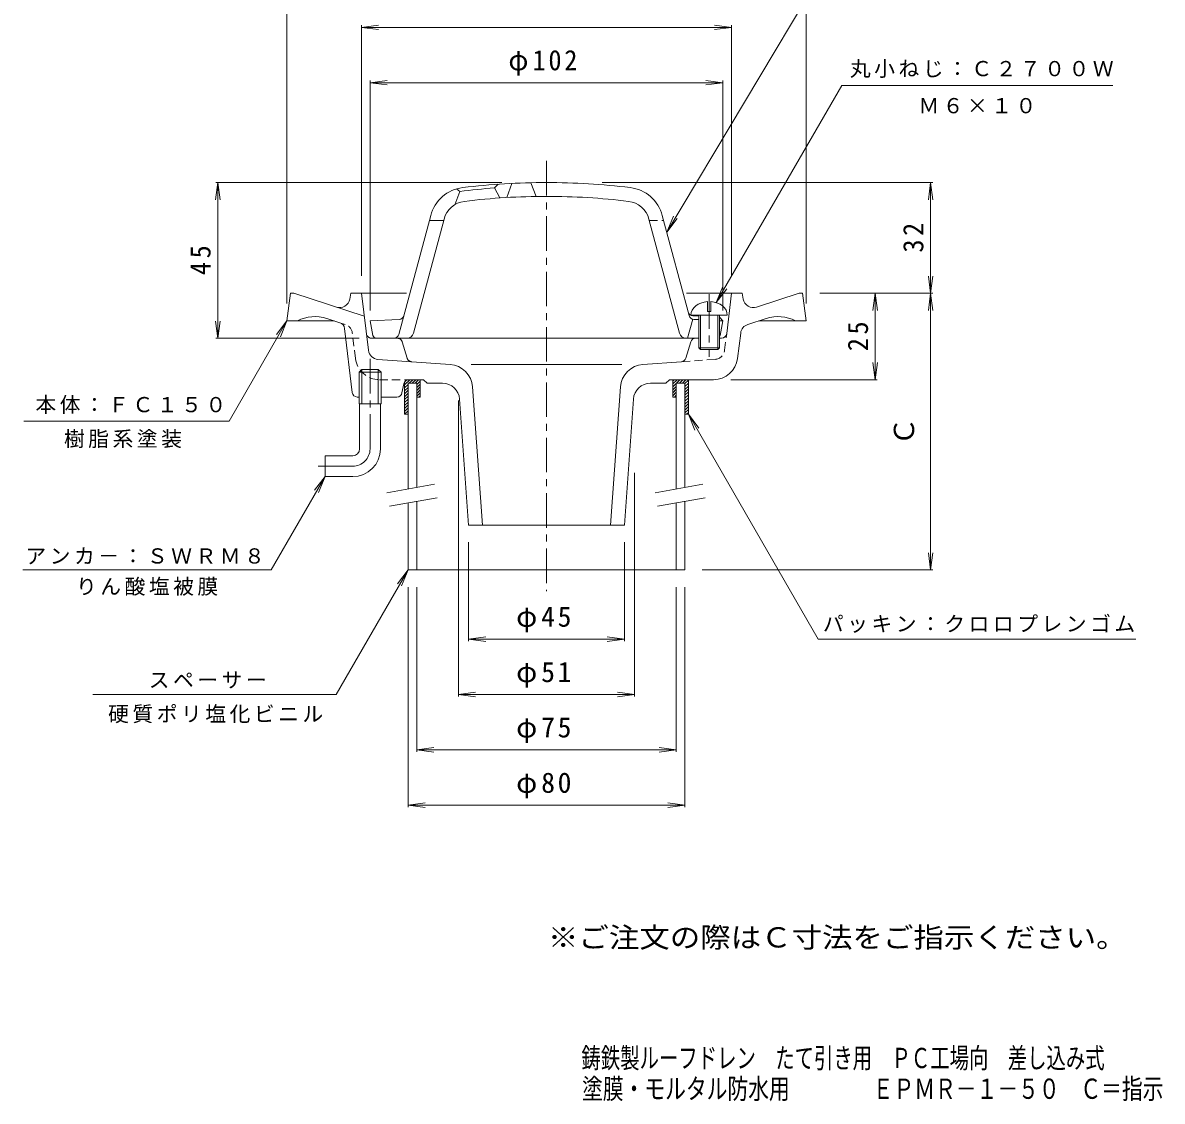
# Model space of a CAD drawing. Units: millimetres, scale not verified. Extents: x -181 to 148, y -231 to 244.
# Drawn here: x -181.5 to 147.8, y -230.8 to 80.9 of the extents above; entities that cross this region are included whole.
import ezdxf
from ezdxf.enums import TextEntityAlignment as Align

# ---------------------------------------------------------------- set-up
doc = ezdxf.new("R2010")
doc.units = ezdxf.units.MM
doc.header["$LTSCALE"] = 2
for name, pattern in [('CHAIN1', [8, 5, -1, 1, -1]), ('DASHED1', [1.8, 1.2, -0.6]), ('DOUBLE_CHAIN2', [12.8, 9, -1, 0.6, -0.6, 0.6, -1])]:
    doc.linetypes.add(name, pattern=pattern)
for name, color, linetype, lineweight in [('0-0_通り芯', 3, 'Continuous', 9), ('0-1_躯体', 6, 'Continuous', 9), ('0-2_仕上', 6, 'Continuous', 9), ('0-3_建具', 4, 'Continuous', 9), ('0-4_その他', 7, 'Continuous', 9), ('0-5_寸法', 7, 'Continuous', 9)]:
    doc.layers.add(name, color=color, linetype=linetype, lineweight=lineweight)
doc.layers.add('F-4_F-4ﾚｲﾔ', color=6, linetype='Continuous')
doc.layers.add('F-5_F-5ﾚｲﾔ', color=2, linetype='Continuous')
doc.styles.add('ＭＳ ゴシック', font='')
doc.styles.get('ＭＳ ゴシック').set_extended_font_data('MS Gothic')

msp = doc.modelspace()

# ---------------------------------------------------------------- linework, layer by layer
at = {"layer": '0-0_通り芯', "linetype": 'CHAIN1'}
for p, q in [((-30.126, 40.946), (-30.126, -83.362)), ((-81.126, -42.283), (-81.126, -16.283)), ((-86.126, -47.283), (-97.126, -47.283))]:
    msp.add_line(p, q, dxfattribs=at)
at = {"layer": '0-0_通り芯'}
for p, q in [((-105.126, -5.283), (-104.126, 2.717)), ((-104.126, 2.717), (-103.126, 2.717)), ((-82.816, -3.882), (-103.126, 2.717)), ((-86.968, 0.994), (-86.626, 2.717)), ((-70.604, 2.717), (-86.626, 2.717)), ((-81.601, -13.773), (-83.626, 2.717)), ((26.374, 2.717), (10.352, 2.717)), ((21.94, -8.965), (23.374, 2.717)), ((26.716, 0.994), (26.374, 2.717)), ((44.874, -5.283), (43.874, 2.717)), ((-105.126, -5.283), (-91.449, -5.283)), ((-89.843, -5.804), (-93.636, -4.572)), ((28.041, -6.308), (33.384, -4.572)), ((44.874, -5.283), (31.197, -5.283)), ((-86.283, -25.959), (-88.475, -7.471)), ((25.089, -16.136), (25.99, -8.796)), ((11.555, -11.355), (10.17, -16.013)), ((19.874, -10.283), (20.451, -10.283)), ((-78.833, -16.4), (-57.973, -17.859)), ((-83.486, -19.283), (-84.301, -20.083)), ((-78.766, -19.283), (-83.486, -19.283)), ((-83.486, -29.283), (-83.486, -19.283)), ((-77.951, -20.083), (-78.766, -19.283)), ((-78.766, -29.283), (-78.766, -19.283)), ((-51.942, -17.859), (-8.31, -17.859)), ((-2.279, -17.859), (8.837, -17.081)), ((-77.951, -20.083), (-84.301, -20.083)), ((-84.301, -29.283), (-84.301, -20.083)), ((-77.951, -29.283), (-77.951, -20.083)), ((-69.896, -22.283), (-65.626, -22.283)), ((-64.626, -23.283), (-65.626, -22.283)), ((4.374, -23.283), (5.374, -22.283)), ((18.141, -22.283), (5.374, -22.283)), ((-71.367, -23.488), (-71.885, -26.077)), ((-60.21, -23.283), (-64.626, -23.283)), ((-51.479, -24.343), (-48.626, -64.283)), ((-8.773, -24.343), (-11.626, -64.283)), ((-0.042, -23.283), (4.374, -23.283)), ((-84.793, -27.283), (-84.301, -27.283)), ((-77.951, -29.283), (-84.301, -29.283)), ((-84.126, -42.283), (-84.126, -29.283)), ((-78.126, -42.283), (-78.126, -29.283)), ((-77.951, -27.283), (-73.356, -27.283)), ((-55.223, -27.926), (-52.626, -64.283)), ((-5.029, -27.926), (-7.626, -64.283)), ((-94.126, -44.283), (-94.126, -50.283)), ((-86.126, -44.283), (-94.126, -44.283)), ((-86.126, -50.283), (-94.126, -50.283)), ((-52.626, -64.283), (-7.626, -64.283))]:
    msp.add_line(p, q, dxfattribs=at)
at = {"layer": '0-0_通り芯', "linetype": 'DASHED1'}
for p, q in [((-88.293, -6.308), (-89.843, -5.804)), ((-85.341, -16.136), (-86.243, -8.796)), ((21.349, -13.773), (21.94, -8.965)), ((18.581, -16.4), (8.837, -17.081)), ((-78.393, -22.283), (-69.896, -22.283))]:
    msp.add_line(p, q, dxfattribs=at)
at = {"layer": '0-0_通り芯', "linetype": 'DOUBLE_CHAIN2'}
for p, q in [((-73.245, -10.283), (-80.703, -10.283)), ((-71.807, -11.355), (-70.422, -16.013))]:
    msp.add_line(p, q, dxfattribs=at)
at = {"layer": '0-0_通り芯'}
msp.add_lwpolyline([(30.586, -1.275), (42.874, 2.717), (43.874, 2.717)], dxfattribs=at)
for centre, radius, start, end in [((-89.911, 1.578), 3, 251.99948, 348.76921), ((29.659, 1.578), 3, 191.23079, 288.00052), ((-97.035, -15.034), 11, 71.99989, 117.56882), ((-90.461, -7.706), 2, 6.76268, 71.99925), ((28.968, -9.161), 3, 108.00021, 172.99983), ((36.783, -15.034), 11, 62.43118, 108.00011), ((20.451, -8.783), 1.5, 270, 352.99973), ((12.993, -11.783), 1.5, 90, 163.4409), ((-78.624, -13.407), 3, 187.00017, 265.99974), ((8.732, -15.585), 1.5, 273.99936, 343.4409), ((18.141, -15.283), 7, 270, 352.99948), ((-58.461, -24.842), 7, 4.0856, 86.00008), ((-1.791, -24.842), 7, 94.00021, 175.9144), ((-69.896, -23.783), 1.5, 90, 168.68988), ((-84.793, -25.783), 1.5, 186.76259, 270), ((-73.356, -25.783), 1.5, 270, 348.6897), ((-60.21, -28.283), 5, 4.08566, 90), ((-0.042, -28.283), 5, 90, 175.91434), ((-86.126, -42.283), 2, 270, 0), ((-86.126, -42.283), 8, 270, 0)]:
    msp.add_arc(centre, radius, start, end, dxfattribs=at)
at = {"layer": '0-0_通り芯', "linetype": 'DASHED1'}
for centre, radius, start, end in [((-89.22, -9.161), 3, 7.00017, 71.99979), ((-78.393, -15.283), 7, 186.99995, 270), ((18.372, -13.407), 3, 274.00026, 352.99983)]:
    msp.add_arc(centre, radius, start, end, dxfattribs=at)
at = {"layer": '0-0_通り芯', "linetype": 'DOUBLE_CHAIN2'}
for centre, start, end in [((-80.703, -8.783), 187.00027, 270), ((-73.245, -11.783), 16.5591, 90), ((-68.984, -15.585), 196.5591, 266.00064)]:
    msp.add_arc(centre, 1.5, start, end, dxfattribs=at)
at = {"layer": '0-0_通り芯', "linetype": 'CHAIN1'}
msp.add_arc((-86.126, -42.283), 5, 270, 0, dxfattribs=at)
at = {"layer": '0-1_躯体'}
for p, q in [((-71.126, -23.794), (-69.615, -22.283)), ((-71.126, -22.945), (-70.692, -22.511)), ((-71.126, -22.924), (-71.126, -32.283)), ((-69.766, -23.283), (-68.766, -22.283)), ((-68.918, -23.283), (-67.918, -22.283)), ((-68.069, -23.283), (-67.069, -22.283)), ((-67.626, -23.688), (-66.626, -22.688)), ((-66.626, -22.283), (-66.626, -27.283)), ((6.374, -22.283), (6.374, -27.283)), ((6.374, -23.51), (7.601, -22.283)), ((6.374, -22.661), (6.752, -22.283)), ((7.449, -23.283), (8.449, -22.283)), ((8.298, -23.283), (9.298, -22.283)), ((9.147, -23.283), (10.147, -22.283)), ((9.874, -23.404), (10.874, -22.404)), ((10.874, -22.283), (10.874, -32.283)), ((-71.126, -24.642), (-70.126, -23.642)), ((-71.126, -25.491), (-70.126, -24.491)), ((-71.126, -26.339), (-70.126, -25.339)), ((-71.126, -27.188), (-70.126, -26.188)), ((-67.626, -24.536), (-66.626, -23.536)), ((-67.626, -25.385), (-66.626, -24.385)), ((-67.626, -26.233), (-66.626, -25.233)), ((-67.626, -27.082), (-66.626, -26.082)), ((6.374, -24.358), (7.374, -23.358)), ((6.374, -25.207), (7.374, -24.207)), ((6.374, -26.055), (7.374, -25.055)), ((6.374, -26.904), (7.374, -25.904)), ((9.874, -24.252), (10.874, -23.252)), ((9.874, -25.101), (10.874, -24.101)), ((9.874, -25.949), (10.874, -24.949)), ((9.874, -26.798), (10.874, -25.798)), ((-71.126, -28.036), (-70.126, -27.036)), ((-71.126, -28.885), (-70.126, -27.885)), ((-71.126, -29.733), (-70.126, -28.733)), ((-71.126, -30.582), (-70.126, -29.582)), ((-67.626, -27.283), (-66.626, -27.283)), ((-66.978, -27.283), (-66.626, -26.93)), ((7.374, -27.283), (6.374, -27.283)), ((6.844, -27.283), (7.374, -26.752)), ((9.874, -27.647), (10.874, -26.646)), ((9.874, -28.495), (10.874, -27.495)), ((9.874, -29.344), (10.874, -28.344)), ((9.874, -30.192), (10.874, -29.192)), ((-71.126, -31.43), (-70.126, -30.43)), ((-71.126, -32.279), (-70.126, -31.279)), ((-71.126, -32.283), (-70.126, -32.283)), ((-70.281, -32.283), (-70.126, -32.128)), ((9.874, -31.041), (10.874, -30.041)), ((9.874, -31.889), (10.874, -30.889)), ((10.874, -32.283), (9.874, -32.283)), ((10.329, -32.283), (10.874, -31.738))]:
    msp.add_line(p, q, dxfattribs=at)
at = {"layer": '0-2_仕上'}
for p, q in [((-41.626, 30.38), (-40.126, 34.467)), ((-34.626, 34.667), (-33.126, 30.694)), ((-72.802, -9.171), (-63.598, 25.178)), ((-68.561, -8.8), (-59.734, 24.143)), ((-59.848, 23.717), (-63.99, 23.717)), ((8.309, -8.8), (-0.518, 24.143)), ((11.092, -3.73), (3.346, 25.178)), ((16.374, 0.289), (16.374, -2.593)), ((17.374, 0.289), (17.374, -2.593)), ((16.374, -2.593), (17.374, -2.593)), ((-72.714, -4.84), (-81.126, -5.283)), ((-80.287, -9.479), (-81.126, -5.283)), ((10.624, -10.283), (12.124, -4.783)), ((11.624, -3.593), (22.124, -3.593)), ((12.19, -3.824), (13.874, -3.913)), ((12.462, -4.84), (13.874, -4.914)), ((13.874, -3.593), (13.874, -13.093)), ((14.374, -3.593), (14.374, -13.593)), ((19.374, -3.593), (19.374, -13.593)), ((19.874, -3.593), (19.874, -13.093)), ((19.874, -4.229), (20.874, -5.283)), ((19.874, -5.23), (20.874, -5.283)), ((20.035, -9.479), (20.874, -5.283)), ((-30.126, -10.283), (-79.306, -10.283)), ((-30.126, -10.283), (13.874, -10.283)), ((13.874, -13.093), (19.874, -13.093)), ((13.874, -13.093), (14.374, -13.593)), ((19.874, -13.093), (19.374, -13.593)), ((14.374, -13.593), (19.374, -13.593))]:
    msp.add_line(p, q, dxfattribs=at)
at = {"layer": '0-2_仕上', "linetype": 'DASHED1'}
msp.add_line((-0.404, 23.717), (3.737, 23.717), dxfattribs=at)
at = {"layer": '0-2_仕上', "linetype": 'CHAIN1'}
msp.add_line((16.874, 2.45), (16.874, -15.632), dxfattribs=at)
at = {"layer": '0-2_仕上'}
for points in [[(-44.126, 34.227), (-45.126, 33.151), (-43.626, 30.252)], [(-56.126, 32.87), (-55.126, 32.141), (-56.626, 28.303)]]:
    msp.add_lwpolyline(points, dxfattribs=at)
for centre, radius, start, end in [((-52.973, 22.331), 11, 96.94295, 165), ((-30.126, -165.283), 199, 94.32288, 97.21703), ((-30.126, -165.283), 200, 90, 96.94302), ((-30.126, -165.283), 200, 83.05698, 90), ((-7.279, 22.331), 11, 15, 83.05705), ((-30.126, -165.283), 196, 90, 96.94304), ((-30.126, -165.283), 196, 83.05696, 90), ((-52.973, 22.331), 7, 96.94316, 165.00005), ((-7.279, 22.331), 7, 14.99995, 83.05684), ((12.269, -2.326), 1.5, 195.00046, 266.98737), ((-72.793, -3.342), 1.5, 273.01263, 344.99954), ((12.541, -3.342), 1.5, 195.00046, 266.98737), ((-79.306, -9.283), 1, 191.30994, 270), ((-74.251, -8.783), 1.5, 270, 345.00003), ((-70.493, -8.283), 2, 270, 344.99991), ((10.241, -8.283), 2, 195.00009, 270), ((19.054, -9.283), 1, 325.06651, 348.69006)]:
    msp.add_arc(centre, radius, start, end, dxfattribs=at)
for start_param, end_param in [(1.6661844, 3.1415927), (6.2831853, 7.7585936)]:
    msp.add_ellipse((16.874, -3.593), major_axis=(5.25, 0), ratio=0.7428, start_param=start_param, end_param=end_param, dxfattribs=at)
at = {"layer": '0-3_建具'}
for p, q in [((-70.126, -23.283), (-70.126, -53.86)), ((7.374, -23.283), (7.374, -53.86)), ((9.874, -23.283), (7.374, -23.283)), ((9.874, -23.283), (9.874, -53.419)), ((-67.626, -57.48), (-67.626, -77.283)), ((7.374, -57.921), (7.374, -77.283)), ((9.874, -57.48), (9.874, -77.283))]:
    msp.add_line(p, q, dxfattribs=at)
at = {"layer": '0-3_建具', "color": 7}
for p, q in [((-76.239, -54.938), (-62.452, -52.506)), ((1.261, -54.938), (15.048, -52.506)), ((-75.545, -58.877), (-61.758, -56.446)), ((1.955, -58.877), (15.742, -56.446))]:
    msp.add_line(p, q, dxfattribs=at)
at = {"layer": '0-3_建具'}
for points in [[(-70.126, -23.283), (-67.626, -23.283), (-67.626, -53.419)], [(-70.126, -57.921), (-70.126, -77.283), (9.874, -77.283)]]:
    msp.add_lwpolyline(points, dxfattribs=at)
at = {"layer": '0-4_その他'}
for p, q in [((-105.126, -0.283), (-105.126, 96.166)), ((44.874, -0.283), (44.874, 96.166)), ((-83.626, 79.566), (-78.669, 80.219)), ((-83.626, 7.717), (-83.626, 80.166)), ((-83.626, 79.566), (23.374, 79.566)), ((-83.626, 79.566), (-78.669, 78.914)), ((23.374, 79.566), (18.417, 80.219)), ((23.374, 79.566), (18.417, 78.914)), ((23.374, 7.717), (23.374, 80.166)), ((-81.126, 63.566), (-76.169, 64.219)), ((-81.126, -2.283), (-81.126, 64.166)), ((-81.126, 63.566), (20.874, 63.566)), ((-81.126, 63.566), (-76.169, 62.914)), ((20.874, 63.566), (15.917, 64.219)), ((20.874, 63.566), (15.917, 62.914)), ((20.874, -2.283), (20.874, 64.166)), ((-125.126, 34.717), (-125.779, 29.76)), ((-43.051, 34.717), (-125.726, 34.717)), ((-125.126, -10.283), (-125.126, 34.717)), ((-125.126, 34.717), (-124.473, 29.76)), ((-13.999, 34.717), (81.474, 34.717)), ((80.874, 34.717), (80.221, 29.76)), ((80.874, 2.717), (80.874, 34.717)), ((80.874, 34.717), (81.527, 29.76)), ((80.874, 2.717), (80.221, 7.675)), ((80.874, 2.717), (81.527, 7.675)), ((48.874, 2.717), (81.474, 2.717)), ((64.874, 2.717), (64.221, -2.24)), ((64.874, -22.283), (64.874, 2.717)), ((64.874, 2.717), (65.527, -2.24)), ((80.874, 2.717), (80.221, -2.24)), ((80.874, -77.283), (80.874, 2.717)), ((80.874, 2.717), (81.527, -2.24)), ((-125.126, -10.283), (-125.779, -5.325)), ((-125.126, -10.283), (-124.473, -5.325)), ((-84.306, -10.283), (-125.726, -10.283)), ((64.874, -22.283), (64.221, -17.325)), ((64.874, -22.283), (65.527, -17.325)), ((23.141, -22.283), (65.474, -22.283)), ((-55.555, -28.283), (-55.555, -113.883)), ((-4.697, -49.246), (-4.697, -113.883)), ((-52.626, -69.283), (-52.626, -97.883)), ((-7.626, -69.283), (-7.626, -97.883)), ((80.874, -77.283), (80.221, -72.325)), ((80.874, -77.283), (81.527, -72.325)), ((14.874, -77.283), (81.474, -77.283)), ((-70.126, -82.283), (-70.126, -145.883)), ((-67.626, -82.283), (-67.626, -129.883)), ((7.374, -82.283), (7.374, -129.883)), ((9.874, -82.283), (9.874, -145.883)), ((-52.626, -97.283), (-47.669, -96.63)), ((-52.626, -97.283), (-7.626, -97.283)), ((-52.626, -97.283), (-47.669, -97.935)), ((-7.626, -97.283), (-12.583, -96.63)), ((-7.626, -97.283), (-12.583, -97.935)), ((-55.555, -113.283), (-50.597, -112.63)), ((-55.555, -113.283), (-4.697, -113.283)), ((-55.555, -113.283), (-50.597, -113.935)), ((-4.697, -113.283), (-9.655, -112.63)), ((-4.697, -113.283), (-9.655, -113.935)), ((-67.626, -129.283), (-62.669, -128.63)), ((-67.626, -129.283), (7.374, -129.283)), ((-67.626, -129.283), (-62.669, -129.935)), ((7.374, -129.283), (2.417, -128.63)), ((7.374, -129.283), (2.417, -129.935)), ((-70.126, -145.283), (-65.169, -144.63)), ((9.874, -145.283), (4.917, -144.63)), ((-70.126, -145.283), (9.874, -145.283)), ((-70.126, -145.283), (-65.169, -145.935)), ((9.874, -145.283), (4.917, -145.935))]:
    msp.add_line(p, q, dxfattribs=at)
at = {"layer": '0-5_寸法'}
for p, q in [((18.943, 0.014), (55.18, 62.778)), ((55.18, 62.778), (133.508, 62.778)), ((4.631, 20.383), (6.544, 25.003)), ((4.631, 20.383), (7.675, 24.35)), ((18.943, 0.014), (20.857, 4.633)), ((18.943, 0.014), (21.987, 3.981)), ((-105.126, -5.283), (-121.869, -34.283)), ((-105.126, -5.283), (-108.17, -9.249)), ((-105.126, -5.283), (-107.039, -9.902)), ((10.874, -32.283), (48.402, -97.283)), ((10.874, -32.283), (13.918, -36.249)), ((10.874, -32.283), (12.787, -36.902)), ((-181.214, -34.283), (-121.869, -34.283)), ((-94.126, -50.283), (-109.714, -77.283)), ((-94.126, -50.283), (-97.17, -54.249)), ((-94.126, -50.283), (-96.039, -54.902)), ((-109.714, -77.283), (-181.472, -77.283)), ((-70.126, -77.283), (-90.911, -113.283)), ((-70.126, -77.283), (-73.17, -81.249)), ((-70.126, -77.283), (-72.039, -81.902)), ((48.402, -97.283), (140.146, -97.283)), ((-90.911, -113.283), (-161.234, -113.283))]:
    msp.add_line(p, q, dxfattribs=at)
msp.add_lwpolyline([(4.631, 20.383), (49.503, 95.651), (134.82, 95.651)], dxfattribs=at)

# ---------------------------------------------------------------- texts
at = {"layer": '0-4_その他', "color": 2, "style": 'ＭＳ ゴシック'}
msp.add_text('Ｃ', height=5.865, rotation=90, dxfattribs=at).set_placement((77.874, -41.283), align=Align.BOTTOM_LEFT)
at = {"layer": '0-4_その他', "color": 2, "char_height": 5.865, "attachment_point": 7, "style": 'ＭＳ ゴシック'}
for s, insert in [('\\T1.21;\\W0.95;φ102', (-41.126, 65.566)), ('\\T1.19;φ45', (-38.876, -95.283)), ('\\T1.19;φ51', (-38.876, -111.283)), ('\\T1.19;φ75', (-38.876, -127.283)), ('\\T1.19;φ80', (-38.876, -143.283))]:
    msp.add_mtext(s, dxfattribs=dict(at, insert=insert))
at = {"layer": '0-4_その他', "color": 2, "char_height": 5.865, "attachment_point": 7, "rotation": 90, "style": 'ＭＳ ゴシック'}
for s, insert in [('\\T1.27;\\W0.95;32', (78.874, 14.467)), ('\\T1.27;\\W0.95;45', (-127.126, 7.967)), ('\\T1.27;\\W0.95;25', (62.874, -14.033))]:
    msp.add_mtext(s, dxfattribs=dict(at, insert=insert))
at = {"layer": '0-5_寸法', "char_height": 4.399, "attachment_point": 7, "style": 'ＭＳ ゴシック'}
for s, insert in [('\\T1.17;丸小ねじ：Ｃ２７００Ｗ', (57.555, 64.952)), ('\\T1.17;Ｍ６×１０', (77.344, 54.664)), ('\\T1.17;本体：ＦＣ１５０', (-177.824, -32.165)), ('\\T1.17;樹脂系塗装', (-169.571, -42.069)), ('\\T1.17;アンカ－：ＳＷＲＭ８', (-180.71, -75.65)), ('\\T1.17;りん酸塩被膜', (-166.093, -84.749)), ('\\T1.17;パッキン：クロロプレンゴム', (49.747, -95.491)), ('\\T1.17;スペーサー', (-145.077, -111.539)), ('\\T1.17;硬質ポリ塩化ビニル', (-156.817, -121.587))]:
    msp.add_mtext(s, dxfattribs=dict(at, insert=insert))
at = {"layer": 'F-4_F-4ﾚｲﾔ', "style": 'ＭＳ ゴシック'}
for s, width, p in [('鋳鉄製ルーフドレン\u3000たて引き用\u3000ＰＣ工場向\u3000差し込み式', 0.7, (-20.025, -223.043)), ('塗膜・モルタル防水用\u3000\u3000\u3000\u3000ＥＰＭＲ－１－５０\u3000Ｃ＝指示', 0.75, (-19.837, -231.924))]:
    msp.add_text(s, height=5.865, dxfattribs=dict(at, width=width)).set_placement(p, align=Align.BOTTOM_LEFT)
at = {"layer": 'F-5_F-5ﾚｲﾔ', "style": 'ＭＳ ゴシック', "width": 1.1}
msp.add_text('※ご注文の際はＣ寸法をご指示ください。', height=5.865, dxfattribs=at).set_placement((-29.692, -188.179), align=Align.BOTTOM_LEFT)

doc.saveas('drawing.dxf')
